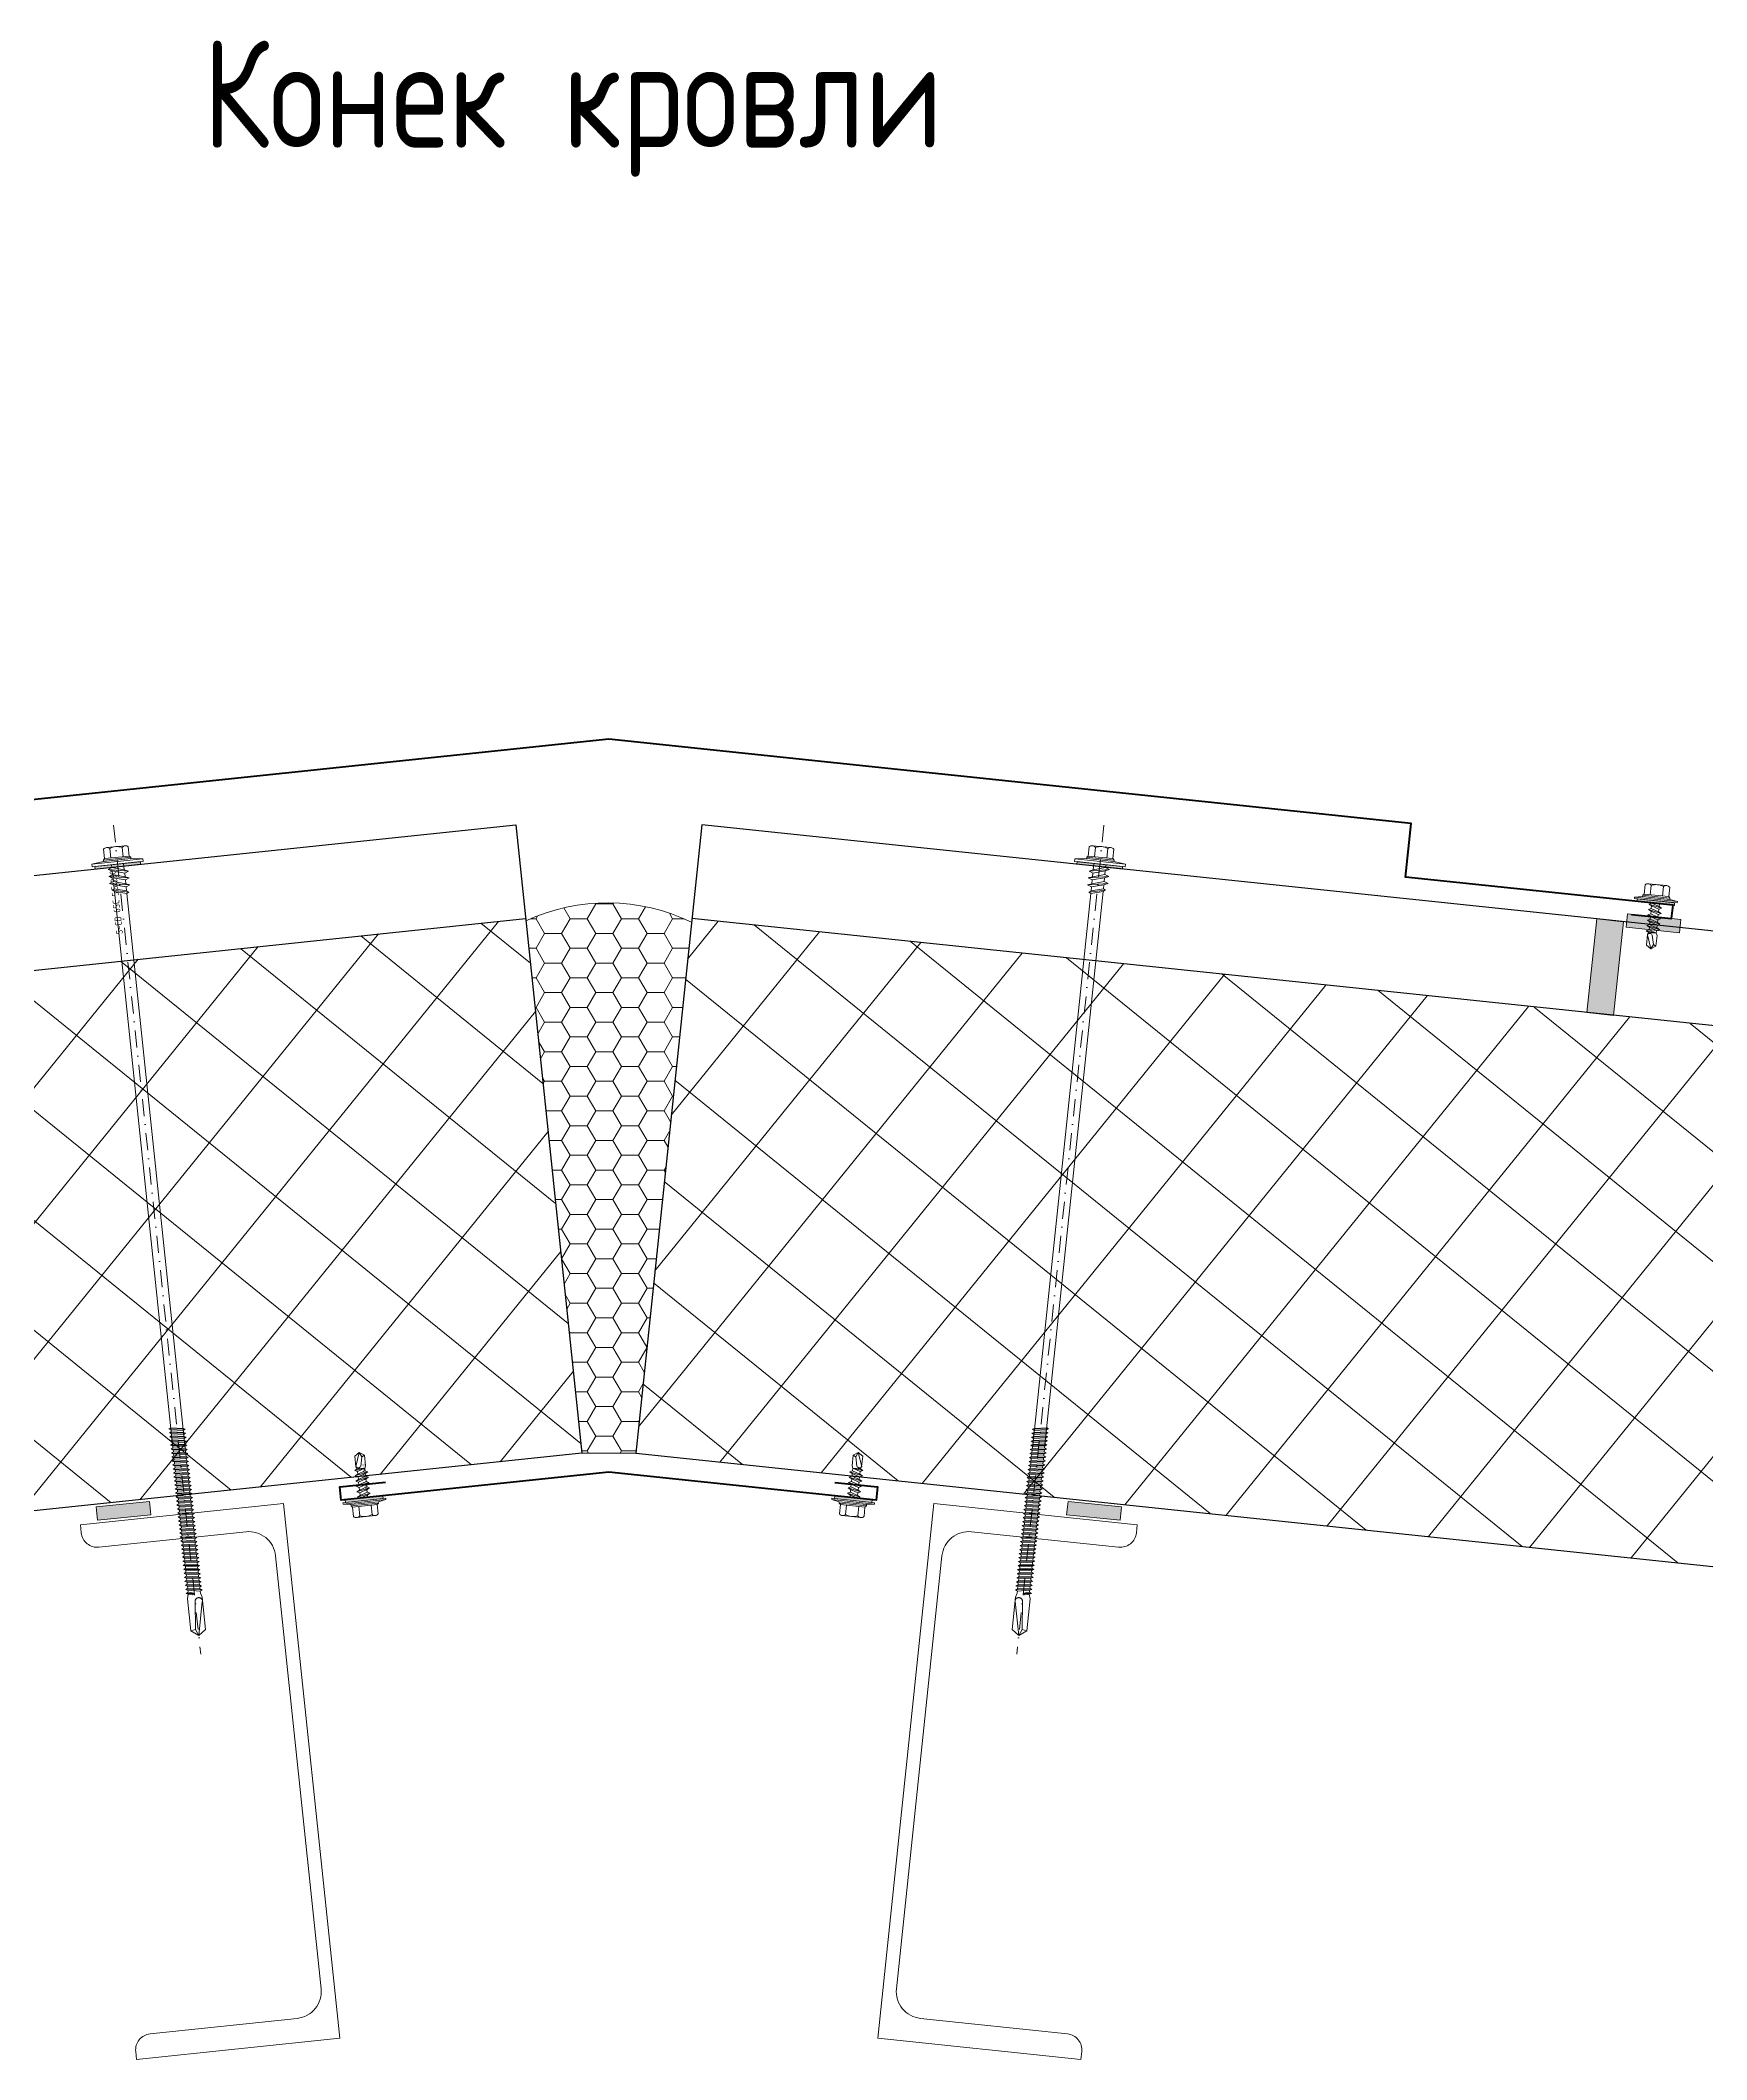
# Model space of a CAD drawing. Header units: millimetres. Extents: x -351329 to 406471, y -253833 to 111767.
# Drawn here: x -235556 to -234936, y -188749 to -187998 of the extents above; entities that cross this region are included whole.
import ezdxf

# ---------------------------------------------------------------- set-up
doc = ezdxf.new("R2010")
doc.units = ezdxf.units.MM
doc.linetypes.add('DASHDOT', pattern=[25.4, 12.7, -6.35, 0, -6.35])
for name, color, linetype, lineweight in [('_Саморез', 12, 'Continuous', 9), ('_Сендвичи', 230, 'Continuous', 30), ('_Текст', 141, 'Continuous', 20), ('_Фасонные эл.', 7, 'Continuous', 40), ('выноска', 7, 'Continuous', 13), ('тонкие', 221, 'Continuous', 13)]:
    doc.layers.add(name, color=color, linetype=linetype, lineweight=lineweight)
doc.styles.add('GOST 2.304', font='CS_Gost2304.shx')
doc.styles.add('Museo sans', font='CS_Gost2304.shx')
doc.dimstyles.new('SPDS', dxfattribs={"dimscale": 100, "dimtxt": 2.5, "dimasz": 2.5, "dimexe": 1.25, "dimexo": 0.625, "dimtad": 1, "dimdec": 0, "dimrnd": 0.001, "dimtxsty": 'GOST 2.304', "dimblk": 'OBLIQUE', "dimcen": 2.5, "dimdle": 2, "dimadec": 0, "dimazin": 2, "dimtfac": 0.75, "dimtdec": 0, "dimtmove": 1, "dimatfit": 3, "dimfxl": 1, "dimtolj": 1, "dimarcsym": 0})
pattern_1 = [(51, (-258721.545, -158771.36), (-24.674384, 19.980922), []), (141, (-258721.545, -158771.36), (-19.980922, -24.674384), [])]

# ---------------------------------------------------------------- blocks, each defined once
blk = doc.blocks.new('*D882')
at = {"layer": 'Defpoints', "color": 0, "transparency": 16777216}
for p in [(0, 2.5), (0, -287.5), (0, -287.5)]:
    blk.add_point(p, dxfattribs=at)
at = {"layer": 'Defpoints', "color": 0, "transparency": 16777216, "insert": (-2.04, -13.1), "char_height": 2.5, "attachment_point": 5, "rotation": 90, "style": 'GOST 2.304'}
blk.add_mtext('\\A1;S-CD 65C 5.5х290', dxfattribs=at)
blk = doc.blocks.new('_Oblique')
at = {"layer": 'выноска', "color": 0, "lineweight": -2}
blk.add_line((-0.5, -0.5), (0.5, 0.5), dxfattribs=at)
blk = doc.blocks.new('*D165')
at = {"layer": 'Defpoints', "color": 0, "transparency": 16777216}
for p in [(0, 2), (0, -17), (0, -17)]:
    blk.add_point(p, dxfattribs=at)
at = {"layer": 'Defpoints', "color": 0, "transparency": 16777216, "insert": (-1.18, -7.5), "char_height": 1, "attachment_point": 5, "rotation": 90, "style": 'GOST 2.304'}
blk.add_mtext('\\A1;S-MD 53Z 4.8х19', dxfattribs=at)
blk = doc.blocks.new('*U881')
at = {"layer": '_Саморез'}
h = blk.add_hatch(color=256, dxfattribs=at)
h.paths.add_polyline_path([(8.5, 0), (8.5, 1), (0, 1), (0, 0)])
h.paths.add_polyline_path([(-8.5, 1), (-8.5, 0), (0, 0), (0, 1)])
for p, q in [((3.75, -2), (-3.75, -0.7)), ((3.75, -4.6), (-3.75, -3.3)), ((3.75, -7.2), (-3.75, -5.9)), ((3.05, -9.8), (-3.05, -8.5)), ((3, -210.7), (-3, -209.95)), ((3, -212.2), (-3, -211.45)), ((3, -213.7), (-3, -212.95)), ((3, -215.2), (-3, -214.45)), ((3, -216.7), (-3, -215.95)), ((3, -218.2), (-3, -217.45)), ((3, -219.7), (-3, -218.95)), ((3, -221.2), (-3, -220.45)), ((3, -222.7), (-3, -221.95)), ((3, -224.2), (-3, -223.45)), ((3, -225.7), (-3, -224.95)), ((3, -227.2), (-3, -226.45)), ((3, -228.7), (-3, -227.95)), ((3, -230.2), (-3, -229.45)), ((3, -231.7), (-3, -230.95)), ((3, -233.2), (-3, -232.45)), ((3, -234.7), (-3, -233.95)), ((3, -236.2), (-3, -235.45)), ((3, -237.7), (-3, -236.95)), ((3, -239.2), (-3, -238.45)), ((3, -240.7), (-3, -239.95)), ((3, -242.2), (-3, -241.45)), ((3, -243.7), (-3, -242.95)), ((3, -245.2), (-3, -244.45)), ((3, -246.7), (-3, -245.95)), ((3, -248.2), (-3, -247.45)), ((3, -249.7), (-3, -248.95)), ((3, -251.2), (-3, -250.45)), ((3, -252.7), (-3, -251.95)), ((3, -254.2), (-3, -253.45)), ((3, -255.7), (-3, -254.95)), ((3, -257.2), (-3, -256.45)), ((3, -258.7), (-3, -257.95)), ((3, -260.2), (-3, -259.45)), ((3, -261.7), (-3, -260.95)), ((3, -263.2), (-3, -262.45)), ((3, -264.7), (-3, -263.95)), ((3, -266.2), (-3, -265.45)), ((3, -267.7), (-3, -266.95)), ((3, -269.2), (-3, -268.45)), ((3, -270.7), (-3, -269.95)), ((0, -271.825), (-3, -271.45))]:
    blk.add_line(p, q, dxfattribs=at)
at = {"layer": '_Саморез', "linetype": 'DASHDOT', "ltscale": 0.5}
blk.add_lwpolyline([(0, 15.5), (0, -294.5)], dxfattribs=at)
at = {"layer": '_Саморез'}
for points in [[(9.5, 2), (5.1, 2.5), (-5.1, 2.5), (-9.5, 2), (9.5, 2)], [(9.5, 1), (-9.5, 1), (-9.5, 2), (9.5, 2), (9.5, 1)], [(5.1, 3), (4.6, 3.5), (-4.6, 3.5), (-5.1, 3), (5.1, 3)], [(5.1, 2.5), (5.1, 3), (-5.1, 3), (-5.1, 2.5), (5.1, 2.5)], [(-4.6, 3.5), (-4.6, 7)], [(-3.45, 7.5), (3.45, 7.5)], [(-2.3, 3.5), (-2.3, 7)], [(-2.25, 1), (-2.25, -0.1)], [(2.25, 1), (2.25, -1.4)], [(2.3, 3.5), (2.3, 7)], [(4.6, 7), (4.6, 3.5)], [(-2.25, -1.3), (-2.25, -2.7)], [(-2.25, -3.9), (-2.25, -5.3)], [(-2.25, -6.5), (-2.25, -8)], [(2.25, -2.6), (2.25, -4)], [(2.25, -5.2), (2.25, -6.6)], [(-2.25, -9), (-2.25, -217.05)], [(2.25, -7.8), (2.25, -9.3)], [(2.25, -10.3), (2.25, -217.8)], [(-2.25, -210.35), (-2.25, -211.05)], [(-2.25, -211.85), (-2.25, -212.55)], [(-2.25, -213.35), (-2.25, -214.05)], [(-2.25, -214.85), (-2.25, -215.55)], [(-2.25, -216.35), (-2.25, -217.05)], [(2.25, -211.1), (2.25, -211.8)], [(2.25, -212.6), (2.25, -213.3)], [(2.25, -214.1), (2.25, -214.8)], [(2.25, -215.6), (2.25, -216.3)], [(2.25, -217.1), (2.25, -217.8)], [(-2.25, -217.85), (-2.25, -218.55)], [(-2.25, -219.35), (-2.25, -220.05)], [(-2.25, -220.85), (-2.25, -221.55)], [(-2.25, -222.35), (-2.25, -223.05)], [(-2.25, -223.85), (-2.25, -224.55)], [(2.25, -218.6), (2.25, -219.3)], [(2.25, -220.1), (2.25, -220.8)], [(2.25, -221.6), (2.25, -222.3)], [(2.25, -223.1), (2.25, -223.8)], [(2.25, -224.6), (2.25, -225.3)], [(-2.25, -225.35), (-2.25, -226.05)], [(-2.25, -226.85), (-2.25, -227.55)], [(-2.25, -228.35), (-2.25, -229.05)], [(-2.25, -229.85), (-2.25, -230.55)], [(-2.25, -231.35), (-2.25, -232.05)], [(2.25, -226.1), (2.25, -226.8)], [(2.25, -227.6), (2.25, -228.3)], [(2.25, -229.1), (2.25, -229.8)], [(2.25, -230.6), (2.25, -231.3)], [(2.25, -232.1), (2.25, -232.8)], [(-2.25, -232.85), (-2.25, -233.55)], [(-2.25, -234.35), (-2.25, -235.05)], [(-2.25, -235.85), (-2.25, -236.55)], [(-2.25, -237.35), (-2.25, -238.05)], [(-2.25, -238.85), (-2.25, -239.55)], [(2.25, -233.6), (2.25, -234.3)], [(2.25, -235.1), (2.25, -235.8)], [(2.25, -236.6), (2.25, -237.3)], [(2.25, -238.1), (2.25, -238.8)], [(2.25, -239.6), (2.25, -240.3)], [(-2.25, -240.35), (-2.25, -241.05)], [(-2.25, -241.85), (-2.25, -242.55)], [(-2.25, -243.35), (-2.25, -244.05)], [(-2.25, -244.85), (-2.25, -245.55)], [(-2.25, -246.35), (-2.25, -247.05)], [(2.25, -241.1), (2.25, -241.8)], [(2.25, -242.6), (2.25, -243.3)], [(2.25, -244.1), (2.25, -244.8)], [(2.25, -245.6), (2.25, -246.3)], [(2.25, -247.1), (2.25, -247.8)], [(-2.25, -247.85), (-2.25, -248.55)], [(-2.25, -249.35), (-2.25, -250.05)], [(-2.25, -250.85), (-2.25, -251.55)], [(-2.25, -252.35), (-2.25, -253.05)], [(-2.25, -253.85), (-2.25, -254.55)], [(2.25, -248.6), (2.25, -249.3)], [(2.25, -250.1), (2.25, -250.8)], [(2.25, -251.6), (2.25, -252.3)], [(2.25, -253.1), (2.25, -253.8)], [(2.25, -254.6), (2.25, -255.3)], [(-2.25, -255.35), (-2.25, -256.05)], [(-2.25, -256.85), (-2.25, -257.55)], [(-2.25, -258.35), (-2.25, -259.05)], [(-2.25, -259.85), (-2.25, -260.55)], [(-2.25, -261.35), (-2.25, -262.05)], [(-2.25, -262.85), (-2.25, -263.55)], [(2.25, -256.1), (2.25, -256.8)], [(2.25, -257.6), (2.25, -258.3)], [(2.25, -259.1), (2.25, -259.8)], [(2.25, -260.6), (2.25, -261.3)], [(2.25, -262.1), (2.25, -262.8)], [(-2.25, -264.35), (-2.25, -265.05)], [(-2.25, -265.85), (-2.25, -266.55)], [(-2.25, -267.35), (-2.25, -268.05)], [(-2.25, -268.85), (-2.25, -269.55)], [(-2.25, -270.35), (-2.25, -271.05)], [(2.25, -263.6), (2.25, -264.3)], [(2.25, -265.1), (2.25, -265.8)], [(2.25, -266.6), (2.25, -267.3)], [(2.25, -268.1), (2.25, -268.8)], [(2.25, -269.6), (2.25, -270.3)], [(-2.75, -273.5), (-2.25, -271.85)], [(2.25, -271.1), (2.25, -271.85)], [(2.75, -273.5), (2.25, -271.85)], [(0, -287.5), (-2.75, -285.5)], [(0, -287.5), (2.75, -285.5)]]:
    blk.add_lwpolyline(points, dxfattribs=at)
for points in [[(8.5, 0), (-8.5, 0), (-8.5, 1), (8.5, 1)], [(-2.25, -0.1), (2.25, -1.4), (3.75, -2), (2.25, -2.6), (-2.25, -1.3), (-3.75, -0.7)], [(-2.25, -2.7), (2.25, -4), (3.75, -4.6), (2.25, -5.2), (-2.25, -3.9), (-3.75, -3.3)], [(-2.25, -5.3), (2.25, -6.6), (3.75, -7.2), (2.25, -7.8), (-2.25, -6.5), (-3.75, -5.9)], [(-2.25, -8), (2.25, -9.3), (3.05, -9.8), (2.25, -10.3), (-2.25, -9), (-3.05, -8.5)], [(-2.25, -209.55), (2.25, -210.3), (3, -210.7), (2.25, -211.1), (-2.25, -210.35), (-3, -209.95)], [(-2.25, -211.05), (2.25, -211.8), (3, -212.2), (2.25, -212.6), (-2.25, -211.85), (-3, -211.45)], [(-2.25, -212.55), (2.25, -213.3), (3, -213.7), (2.25, -214.1), (-2.25, -213.35), (-3, -212.95)], [(-2.25, -214.05), (2.25, -214.8), (3, -215.2), (2.25, -215.6), (-2.25, -214.85), (-3, -214.45)], [(-2.25, -215.55), (2.25, -216.3), (3, -216.7), (2.25, -217.1), (-2.25, -216.35), (-3, -215.95)], [(-2.25, -217.05), (2.25, -217.8), (3, -218.2), (2.25, -218.6), (-2.25, -217.85), (-3, -217.45)], [(-2.25, -218.55), (2.25, -219.3), (3, -219.7), (2.25, -220.1), (-2.25, -219.35), (-3, -218.95)], [(-2.25, -220.05), (2.25, -220.8), (3, -221.2), (2.25, -221.6), (-2.25, -220.85), (-3, -220.45)], [(-2.25, -221.55), (2.25, -222.3), (3, -222.7), (2.25, -223.1), (-2.25, -222.35), (-3, -221.95)], [(-2.25, -223.05), (2.25, -223.8), (3, -224.2), (2.25, -224.6), (-2.25, -223.85), (-3, -223.45)], [(-2.25, -224.55), (2.25, -225.3), (3, -225.7), (2.25, -226.1), (-2.25, -225.35), (-3, -224.95)], [(-2.25, -226.05), (2.25, -226.8), (3, -227.2), (2.25, -227.6), (-2.25, -226.85), (-3, -226.45)], [(-2.25, -227.55), (2.25, -228.3), (3, -228.7), (2.25, -229.1), (-2.25, -228.35), (-3, -227.95)], [(-2.25, -229.05), (2.25, -229.8), (3, -230.2), (2.25, -230.6), (-2.25, -229.85), (-3, -229.45)], [(-2.25, -230.55), (2.25, -231.3), (3, -231.7), (2.25, -232.1), (-2.25, -231.35), (-3, -230.95)], [(-2.25, -232.05), (2.25, -232.8), (3, -233.2), (2.25, -233.6), (-2.25, -232.85), (-3, -232.45)], [(-2.25, -233.55), (2.25, -234.3), (3, -234.7), (2.25, -235.1), (-2.25, -234.35), (-3, -233.95)], [(-2.25, -235.05), (2.25, -235.8), (3, -236.2), (2.25, -236.6), (-2.25, -235.85), (-3, -235.45)], [(-2.25, -236.55), (2.25, -237.3), (3, -237.7), (2.25, -238.1), (-2.25, -237.35), (-3, -236.95)], [(-2.25, -238.05), (2.25, -238.8), (3, -239.2), (2.25, -239.6), (-2.25, -238.85), (-3, -238.45)], [(-2.25, -239.55), (2.25, -240.3), (3, -240.7), (2.25, -241.1), (-2.25, -240.35), (-3, -239.95)], [(-2.25, -241.05), (2.25, -241.8), (3, -242.2), (2.25, -242.6), (-2.25, -241.85), (-3, -241.45)], [(-2.25, -242.55), (2.25, -243.3), (3, -243.7), (2.25, -244.1), (-2.25, -243.35), (-3, -242.95)], [(-2.25, -244.05), (2.25, -244.8), (3, -245.2), (2.25, -245.6), (-2.25, -244.85), (-3, -244.45)], [(-2.25, -245.55), (2.25, -246.3), (3, -246.7), (2.25, -247.1), (-2.25, -246.35), (-3, -245.95)], [(-2.25, -247.05), (2.25, -247.8), (3, -248.2), (2.25, -248.6), (-2.25, -247.85), (-3, -247.45)], [(-2.25, -248.55), (2.25, -249.3), (3, -249.7), (2.25, -250.1), (-2.25, -249.35), (-3, -248.95)], [(-2.25, -250.05), (2.25, -250.8), (3, -251.2), (2.25, -251.6), (-2.25, -250.85), (-3, -250.45)], [(-2.25, -251.55), (2.25, -252.3), (3, -252.7), (2.25, -253.1), (-2.25, -252.35), (-3, -251.95)], [(-2.25, -253.05), (2.25, -253.8), (3, -254.2), (2.25, -254.6), (-2.25, -253.85), (-3, -253.45)], [(-2.25, -254.55), (2.25, -255.3), (3, -255.7), (2.25, -256.1), (-2.25, -255.35), (-3, -254.95)], [(-2.25, -256.05), (2.25, -256.8), (3, -257.2), (2.25, -257.6), (-2.25, -256.85), (-3, -256.45)], [(-2.25, -257.55), (2.25, -258.3), (3, -258.7), (2.25, -259.1), (-2.25, -258.35), (-3, -257.95)], [(-2.25, -259.05), (2.25, -259.8), (3, -260.2), (2.25, -260.6), (-2.25, -259.85), (-3, -259.45)], [(-2.25, -260.55), (2.25, -261.3), (3, -261.7), (2.25, -262.1), (-2.25, -261.35), (-3, -260.95)], [(-2.25, -262.05), (2.25, -262.8), (3, -263.2), (2.25, -263.6), (-2.25, -262.85), (-3, -262.45)], [(-2.25, -263.55), (2.25, -264.3), (3, -264.7), (2.25, -265.1), (-2.25, -264.35), (-3, -263.95)], [(-2.25, -265.05), (2.25, -265.8), (3, -266.2), (2.25, -266.6), (-2.25, -265.85), (-3, -265.45)], [(-2.25, -266.55), (2.25, -267.3), (3, -267.7), (2.25, -268.1), (-2.25, -267.35), (-3, -266.95)], [(-2.25, -268.05), (2.25, -268.8), (3, -269.2), (2.25, -269.6), (-2.25, -268.85), (-3, -268.45)], [(-2.25, -269.55), (2.25, -270.3), (3, -270.7), (2.25, -271.1), (-2.25, -270.35), (-3, -269.95)], [(-2.25, -271.05), (-0.75, -271.425), (0, -271.825), (-0.75, -272.225), (-2.25, -271.85), (-3, -271.45)]]:
    blk.add_lwpolyline(points, close=True, dxfattribs=at)
at = {"layer": '_Саморез', "linetype": 'DASHDOT'}
for points in [[(-2.75, -285.5), (-2.75, -273.5)], [(-1, -285.2), (0, -274.5)], [(0, -287.5), (2.75, -274.5)], [(2.75, -285.5), (2.75, -273.5)], [(-2.75, -285.5), (-1, -285.2)], [(-1, -285.2), (0, -287.5)]]:
    blk.add_lwpolyline(points, dxfattribs=at)
at = {"layer": '_Саморез'}
for centre, radius, start, end in [((-3.45, 5.927), 1.573, 43.002869, 136.997131), ((0, 1.96), 5.54, 65.470453, 114.529547), ((3.45, 5.927), 1.573, 43.002869, 136.997131)]:
    blk.add_arc(centre, radius, start, end, dxfattribs=at)
at = {"layer": '_Саморез', "linetype": 'DASHDOT'}
blk.add_arc((1.375, -274.945), 1.445, 17.945253, 162.054747, dxfattribs=at)
at = {"layer": 'Defpoints', "color": 1}
dim = blk.add_linear_dim(base=(0, -287.5), p1=(0, 2.5), p2=(0, -287.5), angle=270, text='S-CD 65C 5.5х<>', dimstyle='SPDS', override={"dimscale": 1, "dimdec": 2, "dimlfac": 1, "dimtxsty": 'GOST 2.304', "dimse1": 1, "dimse2": 1, "dimsd1": 1, "dimsd2": 1, "dimtdec": 2, "dimtolj": 1}, dxfattribs=at)
dim.commit()
dim.dimension.update_dxf_attribs({"geometry": '*D882', "text_midpoint": (0, -13.1), "dimtype": 160})
blk = doc.blocks.new('Саморез HILTI S-MD 53Z')
at = {"layer": '_Саморез'}
blk.add_hatch(color=256, dxfattribs=at).paths.add_polyline_path([(-7, 0), (7, 0), (7, 1), (-7, 1)])
for p, q in [((-2.4, -1.5), (2.4, -0.5)), ((-2.4, -3.5), (2.4, -2.5)), ((-2.4, -5.5), (2.4, -4.5)), ((-2.4, -7.5), (2.4, -6.5)), ((-2.4, -9.5), (2.4, -8.5)), ((-1.4, -11), (2.4, -10.5)), ((1.4, -11), (-1.4, -11))]:
    blk.add_line(p, q, dxfattribs=at)
for points in [[(-8, 1.5), (-5.1, 2), (5.1, 2), (8, 1.5), (-8, 1.5)], [(-8, 1), (8, 1), (8, 1.5), (-8, 1.5), (-8, 1)], [(-5.1, 2.5), (-4.6, 3), (4.6, 3), (5.1, 2.5), (-5.1, 2.5)], [(-5.1, 2), (-5.1, 2.5), (5.1, 2.5), (5.1, 2), (-5.1, 2)], [(-4.6, 6.5), (-4.6, 3)], [(3.45, 7), (-3.45, 7)], [(-2.3, 3), (-2.3, 6.5)], [(-1.4, 0), (-1.4, -1)], [(-1.4, -1), (1.4, 0)], [(2.4, -0.5), (1.4, 0)], [(2.3, 3), (2.3, 6.45)], [(4.6, 6.5), (4.6, 3)], [(-2.4, -1.5), (-1.4, -1)], [(-2.4, -1.5), (-1.4, -2)], [(-2.4, -3.5), (-1.4, -3)], [(-2.4, -3.5), (-1.4, -4)], [(-2.4, -5.5), (-1.4, -5)], [(-2.4, -5.5), (-1.4, -6)], [(-2.4, -7.5), (-1.4, -7)], [(-2.4, -7.5), (-1.4, -8)], [(-1.4, -2), (1.4, -1)], [(-1.4, -2), (-1.4, -3)], [(-1.4, -3), (1.4, -2)], [(-1.4, -4), (1.4, -3)], [(-1.4, -4), (-1.4, -5)], [(-1.4, -5), (1.4, -4)], [(-1.4, -6), (1.4, -5)], [(-1.4, -6), (-1.4, -7)], [(-1.4, -7), (1.4, -6)], [(-1.4, -8), (1.4, -7)], [(2.4, -0.5), (1.4, -1)], [(1.4, -1), (1.4, -2)], [(2.4, -2.5), (1.4, -2)], [(2.4, -2.5), (1.4, -3)], [(1.4, -3), (1.4, -4)], [(2.4, -4.5), (1.4, -4)], [(2.4, -4.5), (1.4, -5)], [(1.4, -5), (1.4, -6)], [(2.4, -6.5), (1.4, -6)], [(2.4, -6.5), (1.4, -7)], [(1.4, -7), (1.4, -8)], [(-2.4, -9.5), (-1.4, -9)], [(-2.4, -9.5), (-1.4, -10)], [(-1.4, -11), (-1.8, -11.8), (-1.8, -15.8)], [(-1.4, -8), (-1.4, -9)], [(-1.4, -9), (1.4, -8)], [(-1.4, -10), (1.4, -9)], [(-1.4, -10), (-1.4, -11)], [(-1.4, -11), (1.4, -10)], [(-0.8, -15.3), (0, -11.9)], [(0, -17), (1.8, -11.9)], [(2.4, -8.5), (1.4, -8)], [(2.4, -8.5), (1.4, -9)], [(1.4, -9), (1.4, -10)], [(2.4, -10.5), (1.4, -10)], [(2.4, -10.5), (1.4, -11)], [(1.4, -11), (1.8, -11.8), (1.8, -15.8)], [(-1.8, -15.8), (-0.8, -15.3)], [(0, -17), (-1.8, -15.8)], [(-0.8, -15.3), (0, -17)], [(0, -17), (1.8, -15.8)]]:
    blk.add_lwpolyline(points, dxfattribs=at)
blk.add_lwpolyline([(-7, 0), (7, 0), (7, 1), (-7, 1)], close=True, dxfattribs=at)
for centre, radius, start, end in [((-3.45, 5.43), 1.57, 43.00287, 136.99713), ((0, 1.46), 5.54, 65.47045, 114.52955), ((3.45, 5.43), 1.57, 43.00287, 136.99713), ((0.9, -12.27), 0.975, 22.61986, 157.38014)]:
    blk.add_arc(centre, radius, start, end, dxfattribs=at)
at = {"layer": 'Defpoints'}
dim = blk.add_linear_dim(base=(0, -17), p1=(0, 2), p2=(0, -17), angle=90, text='S-MD 53Z 4.8х<>', dimstyle='SPDS', override={"dimscale": 1, "dimtxt": 1, "dimse1": 1, "dimse2": 1, "dimsd1": 1, "dimsd2": 1}, dxfattribs=at)
dim.commit()
dim.dimension.update_dxf_attribs({"geometry": '*D165', "text_midpoint": (-1.18, -7.5)})

msp = doc.modelspace()

# ---------------------------------------------------------------- hatches: boundary and pattern name
at = {"layer": 'тонкие', "ltscale": 10}
h = msp.add_hatch(dxfattribs=at)
h.set_pattern_fill('HONEY', color=256, scale=2)
h.set_pattern_definition([(0, (-255475.5004, -157165.847), (9.525, 5.4992613), [6.35, -12.7]), (120, (-255475.5004, -157165.847), (-9.525, 5.4992613), [6.35, -12.7]), (60, (-255475.5004, -157165.847), (2e-08, 10.9985226), [-12.7, 6.35])])
h.paths.add_polyline_path([(-235313.58, -188325.92, 0.224252), (-235375.16, -188325.48), (-235354.34, -188523.49), (-235334.34, -188523.49)])
h = msp.add_hatch(dxfattribs=at)
h.set_pattern_fill('ANSI37', color=256, scale=10, angle=6)
h.set_pattern_definition(pattern_1)
h.paths.add_polyline_path([(-235354.34, -188523.49), (-235375.25, -188324.59), (-236071.41, -188397.76), (-236064.1, -188467.38), (-236038.58, -188470.98), (-236087, -188488.64), (-236061.48, -188492.24), (-236050.51, -188596.66)])
h = msp.add_hatch(dxfattribs=at)
h.set_pattern_fill('ANSI37', color=256, scale=10, angle=6)
h.set_pattern_definition(pattern_1)
h.paths.add_polyline_path([(-235334.34, -188523.49), (-235313.44, -188324.59), (-234617.27, -188397.76), (-234624.59, -188467.38), (-234650.11, -188470.98), (-234601.69, -188488.64), (-234627.2, -188492.24), (-234638.18, -188596.66)])
at = {"layer": 'тонкие', "ltscale": 100}
h = msp.add_hatch(color=256, dxfattribs=at)
h.dxf.hatch_style = 1
h.paths.add_polyline_path([(-234980.67, -188359.57), (-234970.72, -188360.61), (-234967.06, -188325.8), (-234977.01, -188324.76)])
at = {"layer": 'тонкие', "ltscale": 10}
h = msp.add_hatch(color=256, dxfattribs=at)
h.dxf.hatch_style = 1
h.paths.add_polyline_path([(-234945.68, -188324.99), (-234965.57, -188322.9), (-234966.1, -188327.87), (-234946.2, -188329.96)])
h = msp.add_hatch(color=256, dxfattribs=at)
h.dxf.hatch_style = 1
h.paths.add_polyline_path([(-235534.47, -188548.42), (-235514.58, -188546.33), (-235515.1, -188541.36), (-235534.99, -188543.45)])
h = msp.add_hatch(color=256, dxfattribs=at)
h.dxf.hatch_style = 1
h.paths.add_polyline_path([(-235153.7, -188543.45), (-235173.59, -188541.36), (-235174.11, -188546.33), (-235154.22, -188548.42)])

# ---------------------------------------------------------------- linework, layer by layer
at = {"layer": '_Сендвичи', "ltscale": 10}
for p, q in [((-236071.41, -188397.76), (-235375.25, -188324.59)), ((-234617.27, -188397.76), (-235313.44, -188324.59))]:
    msp.add_line(p, q, dxfattribs=at)
for points in [[(-236075.07, -188362.95), (-235378.91, -188289.78), (-235354.34, -188523.49), (-236050.51, -188596.66)], [(-234613.61, -188362.95), (-235309.78, -188289.78), (-235334.34, -188523.49), (-234638.18, -188596.66)]]:
    msp.add_lwpolyline(points, dxfattribs=at)
at = {"layer": '_Фасонные эл.', "ltscale": 10}
for points in [[(-234964.07, -188323.06), (-234949.15, -188324.63), (-234948.62, -188319.65), (-235048.08, -188309.2), (-235045.99, -188289.31), (-235344.34, -188257.95), (-235642.7, -188289.31), (-235640.61, -188309.2), (-235740.06, -188319.65), (-235739.54, -188324.63), (-235724.62, -188323.06)], [(-235260.28, -188534.3), (-235244.37, -188535.97), (-235244.89, -188540.95), (-235344.34, -188530.49), (-235443.8, -188540.95), (-235444.32, -188535.97), (-235427.41, -188534.2)]]:
    msp.add_lwpolyline(points, dxfattribs=at)
at = {"layer": 'тонкие', "ltscale": 10}
msp.add_line((-235354.34, -188523.49), (-235334.34, -188523.49), dxfattribs=at)
at = {"layer": 'тонкие', "ltscale": 100}
msp.add_lwpolyline([(-234970.72, -188360.61), (-234980.67, -188359.57), (-234977.01, -188324.76), (-234967.06, -188325.8)], close=True, dxfattribs=at)
at = {"layer": 'тонкие', "ltscale": 10}
for points in [[(-234946.2, -188329.96), (-234966.1, -188327.87), (-234965.57, -188322.9), (-234945.68, -188324.99)], [(-235534.47, -188548.42), (-235514.58, -188546.33), (-235515.1, -188541.36), (-235534.99, -188543.45)], [(-235154.22, -188548.42), (-235174.11, -188546.33), (-235173.59, -188541.36), (-235153.7, -188543.45)]]:
    msp.add_lwpolyline(points, close=True, dxfattribs=at)
at = {"layer": 'тонкие', "ltscale": 100}
for points in [[(-235514.9, -188739.42), (-235460.2, -188733.67, 0.414214), (-235451.3, -188722.68), (-235468.24, -188561.57, 0.414214), (-235479.23, -188552.67), (-235533.92, -188558.42, -0.414214), (-235540.52, -188553.08), (-235540.83, -188550.1), (-235465.25, -188542.15), (-235444.34, -188741.06), (-235519.93, -188749), (-235520.24, -188746.02, -0.414214)], [(-235173.79, -188739.42), (-235228.48, -188733.67, -0.414214), (-235237.38, -188722.68), (-235220.45, -188561.57, -0.414214), (-235209.46, -188552.67), (-235154.76, -188558.42, 0.414214), (-235148.17, -188553.08), (-235147.85, -188550.1), (-235223.44, -188542.15), (-235244.34, -188741.06), (-235168.76, -188749), (-235168.45, -188746.02, 0.414214)]]:
    msp.add_lwpolyline(points, format="xyb", close=True, dxfattribs=at)
at = {"layer": 'тонкие', "ltscale": 10}
msp.add_arc((-235344.83, -188390.9), 72.1, 64.30979, 114.86812, dxfattribs=at)

# ---------------------------------------------------------------- block references
at = {"layer": '_Сендвичи', "ltscale": 10, "rotation": 6}
msp.add_blockref('*U881', (-235526.86, -188305.33), dxfattribs=at)
at = {"layer": '_Сендвичи', "ltscale": 10, "xscale": -1, "rotation": 353.9999999999999}
msp.add_blockref('*U881', (-235161.83, -188305.33), dxfattribs=at)
at = {"layer": '_Фасонные эл.', "ltscale": 10, "xscale": -1}
for p, rotation in [((-234955.1, -188318.97), 353.9999999999999), ((-235253.34, -188540.06), 173.9999999999999)]:
    msp.add_blockref('Саморез HILTI S-MD 53Z', p, dxfattribs=dict(at, rotation=rotation))
at = {"layer": '_Фасонные эл.', "ltscale": 10, "rotation": 186}
msp.add_blockref('Саморез HILTI S-MD 53Z', (-235435.34, -188540.06), dxfattribs=at)

# ---------------------------------------------------------------- texts
at = {"layer": '_Текст', "color": 7, "linetype": 'Continuous', "lineweight": 35, "ltscale": 10, "style": 'Museo sans'}
msp.add_text('Конек кровли', height=40, dxfattribs=at).set_placement((-235495.32, -188037.86))

doc.saveas('drawing.dxf')
